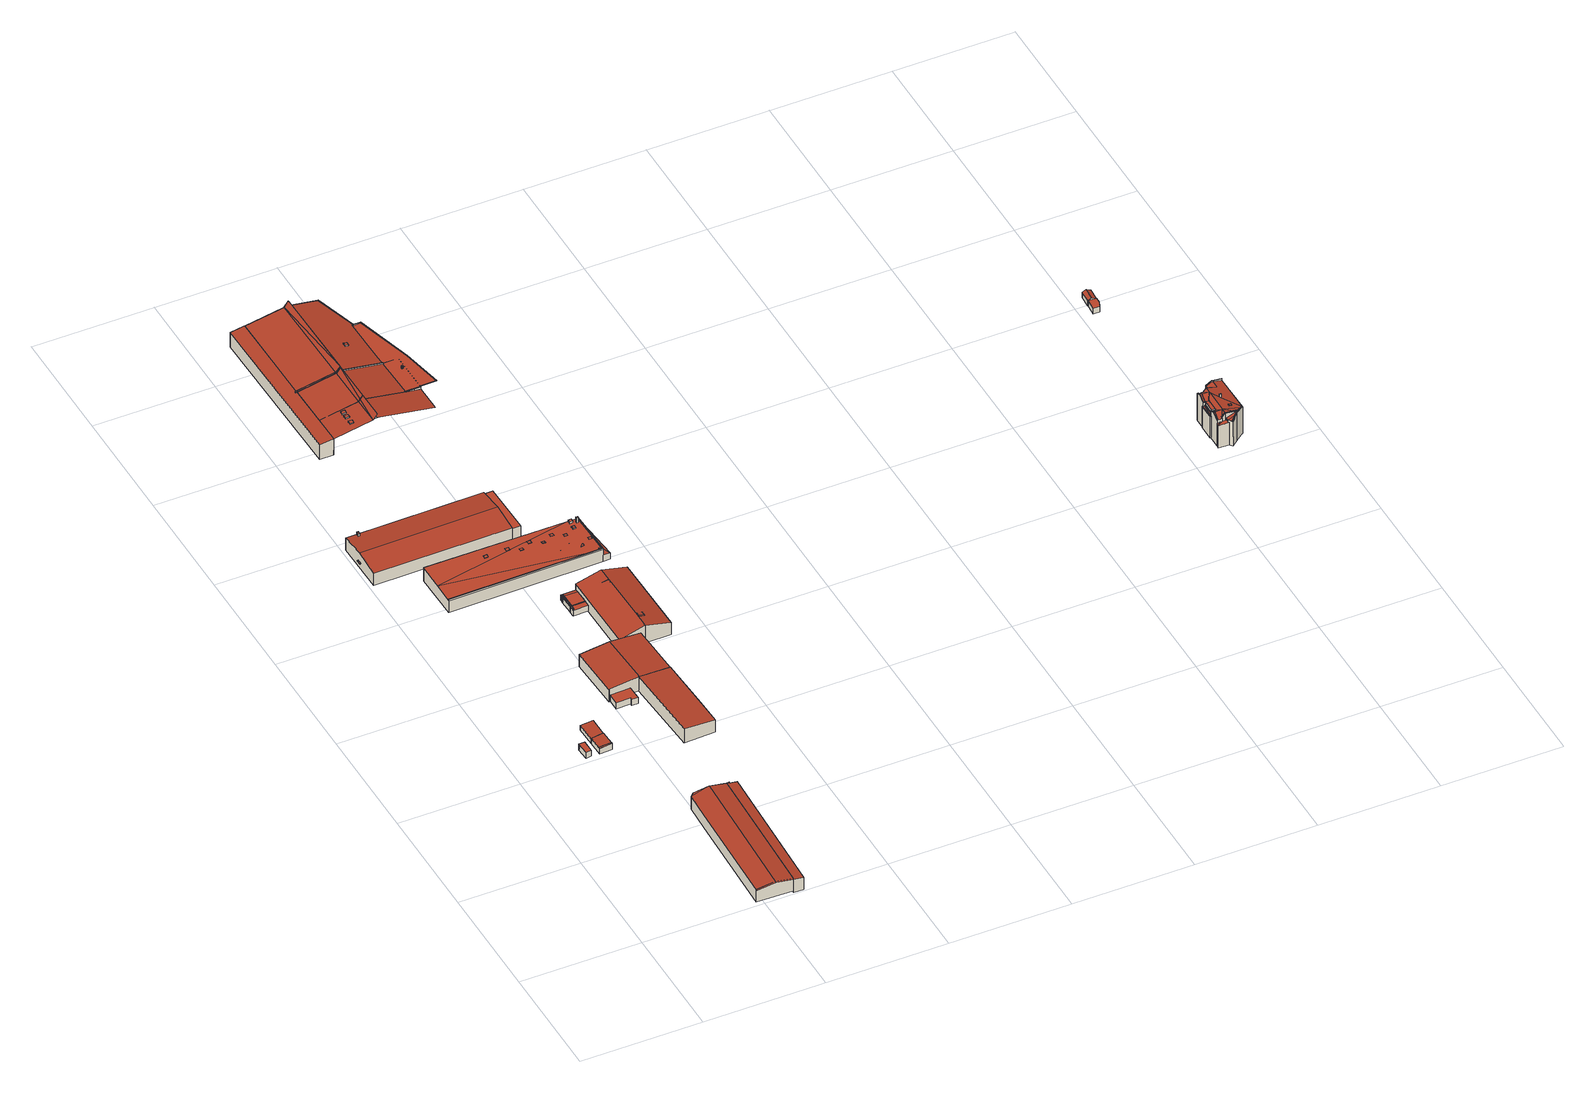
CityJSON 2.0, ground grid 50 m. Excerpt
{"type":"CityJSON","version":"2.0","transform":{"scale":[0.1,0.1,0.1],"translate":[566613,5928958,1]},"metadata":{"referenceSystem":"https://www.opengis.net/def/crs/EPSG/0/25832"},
"CityObjects":{
"building1":{"type":"Building","attributes":{"Grundfläche 2D":"11.944185","Grundhöhe NN":"2.384"},"geometry":[{"type":"Solid","lod":"3","boundaries":[[[[0,1,2,3]],[[4,5,3,2]],[[5,6,0,3]],[[6,7,1,0]],[[7,4,2,1]],[[7,6,5,4]]]],"semantics":{"surfaces":[{"type":"RoofSurface"},{"type":"WallSurface"},{"type":"GroundSurface"}],"values":[[0,1,1,1,1,2]]}}]},
"building2":{"type":"Building","attributes":{"Grundfläche 2D":"869.113918","Grundhöhe NN":"2.078"},"geometry":[{"type":"Solid","lod":"3","boundaries":[[[[8,9,10,11,12,13,14]],[[15,12,11,10,16,17,18]],[[19,20,15]],[[20,12,15]],[[21,13,12]],[[22,8,14,13,23,24]],[[17,11,8,22,25]],[[26,27,20,19,15,18,17,25,28]],[[13,21,29,23]],[[21,12,20,27,29]],[[23,29,27,26,28,25,22,24]],[[11,10,9,8]],[[10,11,17,16]]]],"semantics":{"surfaces":[{"type":"RoofSurface"},{"type":"WallSurface"},{"type":"GroundSurface"}],"values":[[0,0,0,0,0,1,1,1,1,1,2,0,0]]}}]},
"building3":{"type":"Building","attributes":{"Grundfläche 2D":"79.151217","Grundhöhe NN":"2.521"},"children":["building3-1"],"geometry":[{"type":"Solid","lod":"3","boundaries":[[[[30,31,32,33,34,35,36,37]],[[38,39,40,41]],[[35,42,43,37,36]],[[37,43,44,40,30]],[[31,30,40,39,45]],[[33,32,31,45,46]],[[33,46,42,35,34]],[[41,40,44,47]],[[38,41,47,48]],[[39,38,48,45]],[[43,42,46,45,48,47,44]]]],"semantics":{"surfaces":[{"type":"RoofSurface"},{"type":"WallSurface"},{"type":"GroundSurface"}],"values":[[0,0,1,1,1,1,1,1,1,1,2]]}}]},
"building3-1":{"type":"BuildingInstallation","parents":["building3"],"geometry":[{"type":"MultiSurface","lod":"3","boundaries":[[[49,50,34,36,51]],[[49,51,37,32]],[[50,49,32,33]],[[50,33,34]],[[36,37,51]]],"semantics":{"surfaces":[{"type":"RoofSurface"},{"type":"WallSurface"}],"values":[0,1,1,1,1]}}]},
"building4":{"type":"Building","attributes":{"Grundfläche 2D":"241.678877","Grundhöhe NN":"2.016"},"geometry":[{"type":"Solid","lod":"3","boundaries":[[[[15,52,53,20,19]],[[54,55,52,15,18,16]],[[53,52,56,57]],[[20,53,57,58]],[[59,60,16,18,15,19,20,58,61]],[[54,16,60,62]],[[55,54,62,63]],[[52,55,63,56]],[[63,62,60,59,61,58,57,56]]]],"semantics":{"surfaces":[{"type":"RoofSurface"},{"type":"WallSurface"},{"type":"GroundSurface"}],"values":[[0,0,1,1,1,1,1,1,2]]}}]},
"building5":{"type":"Building","attributes":{"Grundfläche 2D":"1062.043312","Grundhöhe NN":"2.241"},"children":["building5-1"],"geometry":[{"type":"Solid","lod":"3","boundaries":[[[[64,65,66,67]],[[68,66,65,69,70,71,72,73]],[[74,75,76,66,77,78]],[[79,80,81,82,83,84]],[[77,68,85,86,78]],[[74,78,86,87]],[[88,67,76,75,74,87,89,90]],[[68,77,66,76,67,66]],[[91,69,65,64,92,93]],[[70,69,91,94]],[[71,70,94,95]],[[84,96,85,68,73,72,71,95,97,79]],[[67,88,90,89,92,64]],[[80,79,97,98]],[[81,80,98,99]],[[82,81,99,100]],[[83,82,100,101]],[[84,83,101,96]],[[89,87,86,85,96,101,100,99,98,97,95,94,91,93,92]]]],"semantics":{"surfaces":[{"type":"RoofSurface"},{"type":"WallSurface"},{"type":"GroundSurface"}],"values":[[0,0,0,0,1,1,1,1,1,1,1,1,1,1,1,1,1,1,2]]}}]},
"building5-1":{"type":"BuildingInstallation","parents":["building5"],"geometry":[{"type":"MultiSurface","lod":"3","boundaries":[[[102,88,103,104]],[[105,106,104,103]],[[106,107,102,104]],[[107,90,88,102]],[[90,105,103,88]],[[90,107,106,105]]],"semantics":{"surfaces":[{"type":"RoofSurface"},{"type":"WallSurface"},{"type":"OuterCeilingSurface"}],"values":[0,1,1,1,1,2]}}]},
"building6":{"type":"Building","attributes":{"Grundfläche 2D":"1272.751859","Grundhöhe NN":"2.345"},"children":["building6-1","building6-2"],"geometry":[{"type":"Solid","lod":"3","boundaries":[[[[108,109,110,111,112]],[[113,114,108,112]],[[110,109,115,116]],[[117,113,112,111,110,116,118]],[[114,113,117,119]],[[109,108,114,119,115]],[[115,119,117,118,116]]]],"semantics":{"surfaces":[{"type":"RoofSurface"},{"type":"WallSurface"},{"type":"GroundSurface"}],"values":[[0,0,1,1,1,1,2]]}}]},
"building6-1":{"type":"BuildingInstallation","parents":["building6"],"geometry":[{"type":"MultiSurface","lod":"3","boundaries":[[[120,121,122,123]],[[123,122,124,125]],[[120,123,125,126]],[[121,120,126,127]],[[122,121,127,124]]],"semantics":{"surfaces":[{"type":"RoofSurface"},{"type":"WallSurface"}],"values":[0,1,1,1,1]}}]},
"building6-2":{"type":"BuildingInstallation","parents":["building6"],"geometry":[{"type":"MultiSurface","lod":"3","boundaries":[[[128,129,130,131]],[[128,132,133,129]],[[130,129,133,134]],[[131,130,134,135]],[[128,131,135,132]],[[133,132,135,134]]],"semantics":{"surfaces":[{"type":"RoofSurface"},{"type":"WallSurface"},{"type":"OuterCeilingSurface"}],"values":[0,1,1,1,1,2]}}]},
"building7":{"type":"Building","attributes":{"Grundfläche 2D":"1314.464091","Grundhöhe NN":"2.288"},"children":["building7-1","building7-2","building7-3","building7-4","building7-5","building7-6","building7-7","building7-8","building7-9","building7-10","building7-11","building7-12","building7-13","building7-14","building7-15","building7-16","building7-17","building7-18"],"geometry":[{"type":"MultiSurface","lod":"3","boundaries":[[[136,137,138]],[[137,139,140,138]],[[141,137,136,142,143,144,145,146,147,148]],[[149,150,151]],[[152,153,154]],[[155,153,152,149,151,150,156,157,158,159,160,161,162,163,164]],[[165,153,155,164,163,166,167]],[[166,168,167]],[[169,170,171]],[[170,172,171]],[[173,170,169]],[[174,175,142,136,138]],[[175,176,143,142]],[[144,143,176,162]],[[162,161,160,159,158,157,177,178,147,146,145,144]],[[148,147,178,179,150,149,152,154,139,137,141]],[[174,138,140,139,154,180]],[[171,172,181,182]],[[169,171,182,183]],[[173,169,183,184]],[[174,185,181,172,175]],[[176,175,172,170,173]],[[166,163,162,176,173,184,186,187]],[[188,185,174,180,154,153,165,167,168,166,187,189]],[[188,189,187,186,184,183,182,181,185]]],"semantics":{"surfaces":[{"type":"RoofSurface"},{"type":"WallSurface"},{"type":"GroundSurface"}],"values":[0,0,0,0,0,0,0,0,0,0,0,1,1,1,1,1,1,1,1,1,1,1,1,1,2]}}]},
"building7-1":{"type":"BuildingInstallation","parents":["building7"],"geometry":[{"type":"MultiSurface","lod":"3","boundaries":[[[190,191,192,193]],[[193,192,194,195]],[[190,193,195,196]],[[191,190,196,197]],[[192,191,197,194]]],"semantics":{"surfaces":[{"type":"RoofSurface"},{"type":"WallSurface"}],"values":[0,1,1,1,1]}}]},
"building7-2":{"type":"BuildingInstallation","parents":["building7"],"geometry":[{"type":"MultiSurface","lod":"3","boundaries":[[[198,199,200,201]],[[200,199,202]],[[200,202,201]]],"semantics":{"surfaces":[{"type":"RoofSurface"},{"type":"WallSurface"}],"values":[0,1,1]}}]},
"building7-3":{"type":"BuildingInstallation","parents":["building7"],"geometry":[{"type":"MultiSurface","lod":"3","boundaries":[[[203,204,205,206]]],"semantics":{"surfaces":[{"type":"RoofSurface"}],"values":[0]}}]},
"building7-4":{"type":"BuildingInstallation","parents":["building7"],"geometry":[{"type":"MultiSurface","lod":"3","boundaries":[[[207,208,209,210]],[[211,212,207,210]],[[208,207,212,213]],[[213,214,209,208]],[[210,209,214,211]]],"semantics":{"surfaces":[{"type":"RoofSurface"},{"type":"WallSurface"}],"values":[0,1,1,1,1]}}]},
"building7-5":{"type":"BuildingInstallation","parents":["building7"],"geometry":[{"type":"MultiSurface","lod":"3","boundaries":[[[215,179,178,177,216]],[[157,151,217,215,216,177]],[[217,150,179,215]]],"semantics":{"surfaces":[{"type":"RoofSurface"},{"type":"WallSurface"}],"values":[0,1,1]}}]},
"building7-6":{"type":"BuildingInstallation","parents":["building7"],"geometry":[{"type":"MultiSurface","lod":"3","boundaries":[[[218,219,220,221]],[[221,220,222,223]],[[223,224,218,221]],[[219,218,224,225]],[[225,222,220,219]]],"semantics":{"surfaces":[{"type":"RoofSurface"},{"type":"WallSurface"}],"values":[0,1,1,1,1]}}]},
"building7-7":{"type":"BuildingInstallation","parents":["building7"],"geometry":[{"type":"MultiSurface","lod":"3","boundaries":[[[226,227,228,229,230,231]],[[232,164,233,229,228,227]],[[233,234,230,229]],[[235,231,230,234]],[[231,235,155,226]],[[155,232,227,226]]],"semantics":{"surfaces":[{"type":"RoofSurface"},{"type":"WallSurface"}],"values":[0,1,1,1,1,1]}}]},
"building7-8":{"type":"BuildingInstallation","parents":["building7"]},
"building7-9":{"type":"BuildingInstallation","parents":["building7"],"geometry":[{"type":"MultiSurface","lod":"3","boundaries":[[[236,237,238,239]]],"semantics":{"surfaces":[{"type":"RoofSurface"}],"values":[0]}}]},
"building7-10":{"type":"BuildingInstallation","parents":["building7"],"geometry":[{"type":"MultiSurface","lod":"3","boundaries":[[[240,241,242,243]],[[244,245,240,243]],[[241,240,245,246]],[[246,247,242,241]],[[247,244,243,242]]],"semantics":{"surfaces":[{"type":"RoofSurface"},{"type":"WallSurface"}],"values":[0,1,1,1,1]}}]},
"building7-11":{"type":"BuildingInstallation","parents":["building7"],"geometry":[{"type":"MultiSurface","lod":"3","boundaries":[[[248,249,250,251]]],"semantics":{"surfaces":[{"type":"RoofSurface"}],"values":[0]}}]},
"building7-12":{"type":"BuildingInstallation","parents":["building7"],"geometry":[{"type":"MultiSurface","lod":"3","boundaries":[[[252,253,254,255]],[[255,254,256,257]],[[252,255,257,258]],[[253,252,258,259]],[[254,253,259,256]]],"semantics":{"surfaces":[{"type":"RoofSurface"},{"type":"WallSurface"}],"values":[0,1,1,1,1]}}]},
"building7-13":{"type":"BuildingInstallation","parents":["building7"],"geometry":[{"type":"MultiSurface","lod":"3","boundaries":[[[260,261,262,263]],[[263,262,264,265]],[[265,266,260,263]],[[261,260,266,267]],[[267,264,262,261]]],"semantics":{"surfaces":[{"type":"RoofSurface"},{"type":"WallSurface"}],"values":[0,1,1,1,1]}}]},
"building7-14":{"type":"BuildingInstallation","parents":["building7"],"geometry":[{"type":"MultiSurface","lod":"3","boundaries":[[[268,269,270,271]]],"semantics":{"surfaces":[{"type":"RoofSurface"}],"values":[0]}}]},
"building7-15":{"type":"BuildingInstallation","parents":["building7"],"geometry":[{"type":"MultiSurface","lod":"3","boundaries":[[[272,273,274,275]],[[275,274,276,277]],[[272,275,277,278]],[[273,272,278,279]],[[274,273,279,276]]],"semantics":{"surfaces":[{"type":"RoofSurface"},{"type":"WallSurface"}],"values":[0,1,1,1,1]}}]},
"building7-16":{"type":"BuildingInstallation","parents":["building7"],"geometry":[{"type":"MultiSurface","lod":"3","boundaries":[[[280,281,282,283]],[[283,282,284,285]],[[280,283,285,286]],[[281,280,286,287]],[[282,281,287,284]]],"semantics":{"surfaces":[{"type":"RoofSurface"},{"type":"WallSurface"}],"values":[0,1,1,1,1]}}]},
"building7-17":{"type":"BuildingInstallation","parents":["building7"],"geometry":[{"type":"MultiSurface","lod":"3","boundaries":[[[288,289,290,291]],[[289,288,292,293]],[[291,290,294,295]],[[288,291,295,292]],[[290,289,293,294]]],"semantics":{"surfaces":[{"type":"RoofSurface"},{"type":"WallSurface"}],"values":[0,1,1,1,1]}}]},
"building7-18":{"type":"BuildingInstallation","parents":["building7"],"geometry":[{"type":"MultiSurface","lod":"3","boundaries":[[[296,297,298,299]],[[299,298,300,301]],[[296,299,301,302]],[[297,296,302,303]],[[298,297,303,300]]],"semantics":{"surfaces":[{"type":"RoofSurface"},{"type":"WallSurface"}],"values":[0,1,1,1,1]}}]},
"building8":{"type":"Building","attributes":{"Grundfläche 2D":"61.516519","Grundhöhe NN":"2.556"},"children":["building8-1","building8-2"],"geometry":[{"type":"Solid","lod":"3","boundaries":[[[[304,305,306,307,308,309,310]],[[311,312,313,314,315,316]],[[317,304,310,309,318]],[[309,308,319,320]],[[305,304,321,322]],[[306,305,322,323]],[[308,307,306,323,324,319]],[[318,309,320,325]],[[317,318,325,326]],[[304,317,326,321]],[[312,311,327,328]],[[314,313,312,328,329]],[[315,314,329,330]],[[311,316,315,330,331,327]],[[323,322,321,326,325,320,319,324]],[[330,329,328,327,331]]]],"semantics":{"surfaces":[{"type":"RoofSurface"},{"type":"WallSurface"},{"type":"GroundSurface"}],"values":[[0,0,0,1,1,1,1,1,1,1,1,1,1,1,2,2]]}}]},
"building8-1":{"type":"BuildingInstallation","parents":["building8"],"geometry":[{"type":"MultiSurface","lod":"3","boundaries":[[[332,333,334,335,336]],[[334,333,307,310]],[[305,336,335,334,310,304]],[[332,336,305,306]],[[333,332,306,307]]],"semantics":{"surfaces":[{"type":"RoofSurface"},{"type":"WallSurface"}],"values":[0,1,1,1,1]}}]},
"building8-2":{"type":"BuildingInstallation","parents":["building8"],"geometry":[{"type":"MultiSurface","lod":"3","boundaries":[[[337,338,339,340]],[[340,339,313,314]],[[337,340,314,315]],[[338,337,315,316]],[[339,338,316,313]]],"semantics":{"surfaces":[{"type":"RoofSurface"},{"type":"WallSurface"}],"values":[0,1,1,1,1]}}]},
"building9":{"type":"Building","attributes":{"Grundfläche 2D":"407.390338","Grundhöhe NN":"2.018"},"children":["building9-1"],"geometry":[{"type":"Solid","lod":"3","boundaries":[[[[341,342,343,344,345,346,347,348]],[[349,350,351,342,341,348]],[[349,348,347,346]],[[352,344,343,342,351,353]],[[345,344,352,354]],[[346,345,354,349]],[[353,351,350,349,354,352]]]],"semantics":{"surfaces":[{"type":"RoofSurface"},{"type":"WallSurface"},{"type":"GroundSurface"}],"values":[[0,1,1,1,1,1,2]]}}]},
"building9-1":{"type":"BuildingInstallation","parents":["building9"],"geometry":[{"type":"MultiSurface","lod":"3","boundaries":[[[355,356,357,358]],[[347,348,358,357]],[[355,358,348,359]],[[359,360,356,355]],[[360,347,357,356]]],"semantics":{"surfaces":[{"type":"RoofSurface"},{"type":"WallSurface"}],"values":[0,1,1,1,1]}}]},
"building10":{"type":"Building","attributes":{"Grundfläche 2D":"742.737264","Grundhöhe NN":"2.432"},"children":["building10-1","building10-2","building10-3"],"geometry":[{"type":"Solid","lod":"3","boundaries":[[[[361,362,363,364,365,366,367,368,369,370,371]],[[370,369,368,367,366,372,373]],[[365,364,363,362,361,371,374,375]],[[366,365,375,376]],[[372,366,376,377]],[[373,372,377,378]],[[371,370,373,378,374]],[[374,378,377,376,375]]]],"semantics":{"surfaces":[{"type":"RoofSurface"},{"type":"WallSurface"},{"type":"GroundSurface"}],"values":[[0,0,1,1,1,1,1,2]]}}]},
"building10-1":{"type":"BuildingInstallation","parents":["building10"],"geometry":[{"type":"MultiSurface","lod":"3","boundaries":[[[379,380,381,382]],[[382,381,383]],[[383,379,382]]],"semantics":{"surfaces":[{"type":"RoofSurface"},{"type":"WallSurface"}],"values":[0,1,1]}}]},
"building10-2":{"type":"BuildingInstallation","parents":["building10"],"geometry":[{"type":"MultiSurface","lod":"3","boundaries":[[[384,385,386,387,388,389]],[[389,388,390,391]],[[389,391,384]],[[388,387,390]]],"semantics":{"surfaces":[{"type":"RoofSurface"},{"type":"WallSurface"}],"values":[0,1,1,1]}}]},
"building10-3":{"type":"BuildingInstallation","parents":["building10"],"geometry":[{"type":"MultiSurface","lod":"3","boundaries":[[[392,393,394,395]],[[396,397,395,394]],[[397,398,392,395]],[[398,399,393,392]],[[399,396,394,393]],[[399,398,397,396]]],"semantics":{"surfaces":[{"type":"RoofSurface"},{"type":"WallSurface"},{"type":"OuterCeilingSurface"}],"values":[0,1,1,1,1,2]}}]},
"building11":{"type":"Building","attributes":{"Grundfläche 2D":"84.274520","Grundhöhe NN":"2.224"},"geometry":[{"type":"Solid","lod":"3","boundaries":[[[[400,401,402,403]],[[401,400,404,405]],[[402,401,405,406]],[[403,402,406,407]],[[400,403,407,404]],[[405,404,407,406]]]],"semantics":{"surfaces":[{"type":"RoofSurface"},{"type":"WallSurface"},{"type":"GroundSurface"}],"values":[[0,1,1,1,1,2]]}}]},
"building12":{"type":"Building","attributes":{"Grundfläche 2D":"2181.561608","Grundhöhe NN":"1.817"},"children":["building12-1","building12-2","building12-3","building12-4","building12-5","building12-6","building12-7"],"geometry":[{"type":"Solid","lod":"3","boundaries":[[[[408,409,410,411,412,413,414,415,416,417,418,419,420,421,422,423,424,425,426]],[[427,428,429,430,431]],[[432,433,432,428,429,428,427]],[[427,433,432]],[[428,429,428,432]],[[433,434,435,436,435,437,438,439,429,428,432]],[[436,435,434,440,441]],[[438,437,435,436,342,442,443,444,348,445,347,346,429,439]],[[446,447,448,449,450,451,452,453]],[[454,455,456,457,458,446,459,460,461,462,463,464,465,466]],[[457,456,467,468,469,470,471,472,473,474,447,475,458]],[[457,456,457,458]],[[476,477,453,417,416,415]],[[453,452,418,417]],[[419,418,452,451]],[[420,419,451,450]],[[421,420,450,449]],[[449,448,422,421]],[[447,474,424,423,422,448]],[[474,473,478,479,472,426,425,424]],[[479,480,481,408,426,472]],[[481,482,409,408]],[[482,483,410,409]],[[483,484,411,410]],[[484,485,412,411]],[[485,486,487,476,415,414,413,412]],[[488,489,444,443,442,490,491]],[[492,467,431,428,439,489,488,493]],[[431,467,456,427]],[[494,427,456]],[[427,494,456,455,454,466,440,434,433]],[[442,435,440,466,495,496,490]],[[480,471,470,481]],[[478,497,498,471,480]],[[481,470,499,500,501]],[[502,501,500,503]],[[502,503,504,462,487]],[[487,462,461,476]],[[453,477,476,461,460,459]],[[459,446,453]],[[505,467,492,497,478,473]],[[447,446,458]],[[447,458,475]],[[506,462,504,507]],[[495,466,508,506,507,509]],[[471,498,499,470]],[[495,509,507,504,503,500,499,498,497,492,493,488,491,490,496]],[[444,489,348]],[[346,347,489,439,429]],[[489,347,348]],[[347,445,348]],[[429,428,431,430]],[[429,439,428]],[[435,436,441,440]],[[436,435,442,342]],[[480,479,478]],[[502,487,486,485,484,483,482,481,501]],[[508,466,465]],[[464,463,462,506,508,465]],[[469,468,467,505,473,472,471,470]]]],"semantics":{"surfaces":[{"type":"RoofSurface"},{"type":"WallSurface"},{"type":"GroundSurface"}],"values":[[0,0,0,0,0,0,0,0,0,0,0,0,1,1,1,1,1,1,1,1,1,1,1,1,1,1,1,1,1,1,1,1,1,1,1,1,1,1,1,1,1,1,1,1,1,1,2,0,0,0,0,0,0,0,0,0,0,0,0,0]]}}]},
"building12-1":{"type":"BuildingInstallation","parents":["building12"],"geometry":[{"type":"MultiSurface","lod":"3","boundaries":[[[510,511,512,513,514,515,516,517,518,519,520,521,522,523,524,525,526,527,528,529,530,531,532,533]],[[510,533,534,535]],[[511,510,535,536]],[[512,511,536,537]],[[513,512,537,538]],[[514,513,538,539]],[[515,514,539,540]],[[516,515,540,541]],[[517,516,541,542]],[[518,517,542,543]],[[519,518,543,544]],[[520,519,544,545]],[[521,520,545,546]],[[522,521,546,547]],[[523,522,547,548]],[[524,523,548,549]],[[525,524,549,550]],[[526,525,550,551]],[[527,526,551,552]],[[528,527,552,553]],[[529,528,553,554]],[[530,529,554,555]],[[531,530,555,556]],[[532,531,556,557]],[[533,532,557,534]]],"semantics":{"surfaces":[{"type":"RoofSurface"},{"type":"WallSurface"}],"values":[0,1,1,1,1,1,1,1,1,1,1,1,1,1,1,1,1,1,1,1,1,1,1,1,1]}}]},
"building12-2":{"type":"BuildingInstallation","parents":["building12"],"geometry":[{"type":"MultiSurface","lod":"3","boundaries":[[[558,559,560,561]],[[559,558,562,563]],[[560,559,563,564]],[[564,565,561,560]],[[565,562,558,561]]],"semantics":{"surfaces":[{"type":"RoofSurface"},{"type":"WallSurface"}],"values":[0,1,1,1,1]}}]},
"building12-3":{"type":"BuildingInstallation","parents":["building12"],"geometry":[{"type":"MultiSurface","lod":"3","boundaries":[[[566,567,494]],[[566,568,569,567]],[[457,475,568,566,494,456]],[[569,568,475,458]],[[458,455,567,569]],[[456,494,567,455]]],"semantics":{"surfaces":[{"type":"RoofSurface"},{"type":"WallSurface"}],"values":[0,0,1,1,1,1]}}]},
"building12-4":{"type":"BuildingInstallation","parents":["building12"],"geometry":[{"type":"MultiSurface","lod":"3","boundaries":[[[570,571,358,572,357]],[[573,432,427,433,434,574,571,570]],[[438,432,573,570,357,347,575]],[[437,576,348,358,571,574,434]],[[348,445,347,357,572,358]]],"semantics":{"surfaces":[{"type":"RoofSurface"},{"type":"WallSurface"}],"values":[0,0,1,1,1]}}]},
"building12-5":{"type":"BuildingInstallation","parents":["building12"],"geometry":[{"type":"MultiSurface","lod":"3","boundaries":[[[577,578,579,580]],[[580,579,581,582]],[[577,580,582,583]],[[578,577,583,584]],[[579,578,584,581]]],"semantics":{"surfaces":[{"type":"RoofSurface"},{"type":"WallSurface"}],"values":[0,1,1,1,1]}}]},
"building12-6":{"type":"BuildingInstallation","parents":["building12"],"geometry":[{"type":"MultiSurface","lod":"3","boundaries":[[[585,586,587,588]],[[589,588,587,590]],[[591,585,588,589]],[[586,585,591,592]],[[590,587,586,592]]],"semantics":{"surfaces":[{"type":"RoofSurface"},{"type":"WallSurface"}],"values":[0,1,1,1,1]}}]},
"building12-7":{"type":"BuildingInstallation","parents":["building12"],"geometry":[{"type":"MultiSurface","lod":"3","boundaries":[[[593,594,595,596]],[[596,595,597,598]],[[593,596,598,599]],[[594,593,599,600]],[[595,594,600,597]]],"semantics":{"surfaces":[{"type":"RoofSurface"},{"type":"WallSurface"}],"values":[0,1,1,1,1]}}]},
"building13":{"type":"Building","attributes":{"Grundfläche 2D":"226.283303","Grundhöhe NN":"1.689"},"children":["building13-1","building13-2","building13-3","building13-4","building13-5","building13-6","building13-7","building13-8","building13-9","building13-10"],"geometry":[{"type":"Solid","lod":"3","boundaries":[[[[601,602,603,604,605,606,607]],[[608,609,607,606,605]],[[606,605,606,607]],[[608,610,611,612]],[[607,609,608,612,613]],[[614,608,605]],[[615,616,617,618,619,620]],[[621,622,623,624,625,626,618,617,616]],[[627,628,629]],[[630,631,628,627,632]],[[631,630,633,628]],[[633,634,628]],[[622,633,630]],[[634,633,622]],[[635,636,637,638,639,640]],[[636,641,642,638,637]],[[643,644,605,645,646,647,648,649,634]],[[604,650,651,652,629,648,647,653]],[[654,652,655]],[[647,646,645,604,653]],[[647,653,647,648]],[[650,604,655,652,651]],[[656,654,655]],[[657,658,654,656,659,660,661]],[[662,663,664,665,666,667,668]],[[669,644,643,670,671,672,673]],[[614,605,644,669,673,674,675,664,663,662,676]],[[677,678,671,670,643]],[[678,677,679,680]],[[671,673,672]],[[643,634,615,620,619,679,677]],[[680,679,681,682,671,678]],[[683,684,685,686,687,688,689,690]],[[691,689,688]],[[692,689,691]],[[693,694,695,696,697,698,699]],[[622,621,634]],[[621,616,634]],[[668,676,662]],[[689,692,700,701]],[[690,689,701,702]],[[694,693,703,704]],[[695,694,704,705]],[[614,698,697,608]],[[608,697,696,610]],[[706,613,612,611,610,696,695,705]],[[656,602,601,607,613,706,707,659]],[[604,603,602,656,655]],[[629,652,654,632,627]],[[708,700,692,623,622,630,632,654,658,709]],[[687,626,625,624,623,692,691,688]],[[626,687,686,618]],[[618,686,685,619]],[[636,635,684,683]],[[710,642,641,636,683,690,702]],[[638,642,710,711]],[[604,645,605]],[[660,659,707,712]],[[713,657,661,660,712,714]],[[658,657,713,709]],[[628,634,649]],[[648,629,628,649]],[[699,668,667,666,715,703,693]],[[676,668,699,698,614]],[[634,616,615]],[[635,640,679,619,685,684]],[[679,640,639,638,682,681]],[[673,671,682,638,711,716,717]],[[675,674,673,717,718]],[[666,665,664,675,718,719,720,715]],[[707,706,705,704,703,715,720,719,718,717,716,711,710,702,701,700,708,709,713,714,712]]]],"semantics":{"surfaces":[{"type":"RoofSurface"},{"type":"WallSurface"},{"type":"GroundSurface"}],"values":[[0,0,0,0,0,0,0,0,0,0,0,0,0,0,0,0,0,0,0,0,0,0,0,0,0,0,0,0,0,0,0,0,0,0,0,0,1,1,1,1,1,1,1,1,1,1,1,1,1,1,1,1,1,1,1,1,1,1,1,1,1,1,1,1,1,1,1,1,1,1,2]]}}]},
"building13-1":{"type":"BuildingInstallation","parents":["building13"],"geometry":[{"type":"MultiSurface","lod":"3","boundaries":[[[721,722,723,724,725]],[[726,727,724,723]],[[728,727,726]],[[722,721,603,606,609,612,728,726,723]],[[612,613,727,728]],[[725,724,727,613,607,601,602]],[[602,603,721,725]]],"semantics":{"surfaces":[{"type":"RoofSurface"},{"type":"WallSurface"}],"values":[0,0,0,1,1,1,1]}}]},
"building13-2":{"type":"BuildingInstallation","parents":["building13"],"geometry":[{"type":"MultiSurface","lod":"3","boundaries":[[[729,730,731,732,620,615,733,734]],[[617,735,734,733,615]],[[735,736,737,730,729,734]],[[737,618,619,732,731,730]]],"semantics":{"surfaces":[{"type":"RoofSurface"},{"type":"WallSurface"}],"values":[0,1,1,1]}}]},
"building13-3":{"type":"BuildingInstallation","parents":["building13"],"geometry":[{"type":"MultiSurface","lod":"3","boundaries":[[[738,633,739,740,741]],[[633,742,743,744,745,746,747,739]],[[623,624,741,740]],[[621,633,738,741,624,748]],[[749,750,631,627,745,744,743,742,633]],[[627,632,746,745]],[[632,630,622,623,740,739,747,746]]],"semantics":{"surfaces":[{"type":"RoofSurface"},{"type":"WallSurface"}],"values":[0,0,1,1,1,1,1]}}]},
"building13-4":{"type":"BuildingInstallation","parents":["building13"],"geometry":[{"type":"MultiSurface","lod":"3","boundaries":[[[751,752,753,754,755,756]],[[637,641,751,756,755,754,681,639]],[[641,642,752,751]],[[638,682,753,752,642]]],"semantics":{"surfaces":[{"type":"RoofSurface"},{"type":"WallSurface"}],"values":[0,1,1,1]}}]},
"building13-5":{"type":"BuildingInstallation","parents":["building13"],"geometry":[{"type":"MultiSurface","lod":"3","boundaries":[[[757,758,759,760,761,762,763,764]],[[765,647,766,758,757,764,763]],[[646,767,653,650,768,769,762,761,760,759]],[[769,651,765,763,762]]],"semantics":{"surfaces":[{"type":"RoofSurface"},{"type":"WallSurface"}],"values":[0,1,1,1]}}]},
"building13-6":{"type":"BuildingInstallation","parents":["building13"],"geometry":[{"type":"MultiSurface","lod":"3","boundaries":[[[770,771,772,773]],[[774,771,770,775,669]],[[774,776,772,771]],[[776,777,773,772]],[[770,773,777,775]]],"semantics":{"surfaces":[{"type":"RoofSurface"},{"type":"WallSurface"}],"values":[0,1,1,1,1]}}]},
"building13-7":{"type":"BuildingInstallation","parents":["building13"],"geometry":[{"type":"MultiSurface","lod":"3","boundaries":[[[778,779,780,781]],[[782,783,779]],[[779,783,784,780]],[[782,666,785,786,787]],[[787,783,782]],[[778,781,674,675]],[[675,664,665,666,782,779,778]],[[786,785,788,789,663,674,781,780,784,783,787]]],"semantics":{"surfaces":[{"type":"RoofSurface"},{"type":"WallSurface"}],"values":[0,0,0,0,0,1,1,1]}}]},
"building13-8":{"type":"BuildingInstallation","parents":["building13"],"geometry":[{"type":"MultiSurface","lod":"3","boundaries":[[[620,732,790,791,792,793,615]],[[794,795,791,790]],[[794,796,797,795]],[[619,679,794,790,732]],[[679,798,796,794]],[[798,680,799,795,797,796]],[[791,795,799,677,793,615,793,792]]],"semantics":{"surfaces":[{"type":"RoofSurface"},{"type":"WallSurface"}],"values":[0,0,0,1,1,1,1]}}]},
"building13-9":{"type":"BuildingInstallation","parents":["building13"],"geometry":[{"type":"MultiSurface","lod":"3","boundaries":[[[800,801,802,803,804]],[[805,806,800,804]],[[806,807,801,800]],[[807,808,802,801]],[[808,809,805,804,803,802]]],"semantics":{"surfaces":[{"type":"RoofSurface"},{"type":"WallSurface"}],"values":[0,1,1,1,1]}}]},
"building13-10":{"type":"BuildingInstallation","parents":["building13"],"geometry":[{"type":"MultiSurface","lod":"3","boundaries":[[[754,753,810,811]],[[811,810,812,813,814,815]],[[810,753,682,671]],[[813,812,810,671,816]],[[816,672,670,678,811,815,814,813]],[[678,681,754,811]]],"semantics":{"surfaces":[{"type":"RoofSurface"},{"type":"WallSurface"}],"values":[0,0,1,1,1,1]}}]},
"building14":{"type":"Building","attributes":{"Grundfläche 2D":"32.604877","Grundhöhe NN":"1.905"},"geometry":[{"type":"Solid","lod":"3","boundaries":[[[[817,818,819,820,821]],[[822,819,818,823]],[[824,825,826,827,828,829]],[[821,820,830,831]],[[828,823,818,817,821,831,832,829]],[[823,828,833,834,822]],[[830,820,819,822,834]],[[824,829,832,835]],[[825,824,835,836]],[[826,825,836,837]],[[827,826,837,838]],[[828,827,838,833]],[[833,838,837,836,835,832,831,830,834]]]],"semantics":{"surfaces":[{"type":"RoofSurface"},{"type":"WallSurface"},{"type":"GroundSurface"}],"values":[[0,0,0,1,1,1,1,1,1,1,1,1,2]]}}]}
},
"vertices":[
[297,1070,42],[274,1069,42],[277,1015,42],[299,1017,42],[277,1015,14],[299,1017,14],[297,1070,14],[274,1069,14],
[474,16,71],[474,9,71],[549,7,83],[549,14,83],[573,603,83],[494,592,70],[490,475,70],[642,598,72],[621,5,72],[621,12,72],[642,586,72],[642,599,73],[642,600,74],[508,605,73],[474,16,11],[494,592,11],[490,475,11],[621,12,11],[642,599,11],[642,600,11],[642,598,11],[508,605,11],
[381,1084,43],[329,1081,39],[332,1018,39],[332,1014,39],[364,1016,41],[384,1017,43],[383,1019,43],[383,1021,43],[327,1167,37],[329,1081,37],[381,1084,41],[380,1167,41],[384,1017,15],[383,1021,15],[381,1084,15],[329,1081,15],[332,1014,15],[380,1167,15],[327,1167,15],
[332,1018,44],[332,1014,41],[383,1021,44],
[653,598,71],[653,600,73],[661,4,66],[684,597,66],[653,598,10],[653,600,10],[642,600,10],[642,598,10],[621,5,10],[642,599,10],[661,4,10],[684,597,10],
[740,1502,69],[611,1498,80],[622,1273,80],[750,1279,69],[619,1273,79],[485,1492,69],[494,1267,69],[494,1266,69],[499,1267,70],[583,1271,77],[765,941,70],[760,1052,70],[750,1279,71],[619,1273,80],[635,935,79],[499,1267,41],[500,1218,41],[559,1219,41],[559,1210,41],[584,1210,41],[583,1271,41],[619,1273,12],[635,935,12],[765,941,12],[750,1279,47],[750,1279,12],[750,1279,45],[485,1492,12],[740,1502,12],[611,1498,12],[494,1267,12],[494,1266,12],[583,1271,12],[499,1267,12],[500,1218,12],[559,1219,12],[559,1210,12],[584,1210,12],
[758,1279,47],[760,1052,47],[768,1053,47],[760,1052,45],[768,1053,45],[758,1279,45],
[14,2345,85],[16,2232,71],[582,2240,71],[582,2243,71],[580,2353,85],[579,2465,71],[13,2458,71],[16,2232,13],[582,2240,13],[579,2465,13],[582,2243,13],[13,2458,13],
[64,2443,84],[63,2455,84],[58,2455,84],[58,2443,84],[58,2455,71],[58,2443,73],[64,2443,73],[63,2455,71],
[14,2333,43],[14,2355,43],[9,2355,43],[10,2332,43],[14,2333,41],[14,2355,41],[9,2355,41],[10,2332,41],
[813,1983,76],[794,1986,76],[194,1974,77],[194,1977,76],[194,1975,77],[812,1986,76],[825,1983,76],[822,2183,76],[820,2183,76],[822,2047,76],[822,2046,76],[823,1986,76],[813,1986,76],[812,1986,70],[813,1986,70],[814,1995,70],[794,1986,70],[193,2065,73],[194,1977,70],[515,2129,72],[823,1986,70],[823,1995,70],[822,2046,70],[822,2047,70],[822,2062,70],[822,2074,70],[820,2183,70],[780,2182,71],[519,2130,72],[193,2075,73],[191,2176,76],[191,2171,76],[191,2174,76],[840,2183,41],[824,2069,44],[855,1984,42],[825,1983,44],[822,2183,44],[194,1974,70],[825,1983,70],[822,2183,70],[823,1995,73],[823,1986,73],[813,1986,73],[194,1975,70],[825,1983,13],[855,1984,13],[840,2183,13],[822,2183,13],[194,1974,13],[820,2183,13],[191,2176,13],[194,1975,13],[191,2174,13],
[641,2121,72],[642,2109,72],[654,2109,72],[654,2121,72],[654,2109,71],[654,2121,71],[641,2121,71],[642,2109,71],
[759,2046,71],[760,2032,71],[774,2033,71],[774,2047,71],[774,2033,70],
[580,2043,71],[581,2029,71],[593,2030,71],[593,2044,71],
[789,2146,75],[776,2146,75],[777,2132,75],[789,2133,75],[789,2133,71],[789,2146,71],[776,2146,71],[777,2132,71],
[813,1995,73],[814,1995,73],[813,1995,70],
[415,2141,74],[416,2127,74],[430,2128,74],[430,2142,74],[430,2128,72],[430,2142,73],[415,2141,73],[416,2127,73],
[515,2129,74],[519,2129,74],[519,2130,74],[519,2144,74],[505,2143,74],[505,2129,74],[519,2129,72],[519,2144,72],[505,2143,72],[505,2129,72],
[625,2066,71],[625,2054,71],[639,2054,71],[639,2066,71],
[793,2179,80],[780,2179,80],[780,2166,80],[793,2167,80],[793,2167,71],[793,2179,71],[780,2179,71],[780,2166,71],
[714,2068,71],[714,2055,71],[729,2055,71],[729,2068,71],
[686,2145,72],[686,2132,72],[700,2132,72],[699,2146,72],[700,2132,71],[699,2146,71],[686,2145,71],[686,2132,71],
[595,2144,73],[596,2131,73],[609,2131,73],[608,2144,73],[609,2131,71],[608,2144,71],[595,2144,71],[596,2131,71],
[670,2045,71],[670,2030,71],[684,2030,71],[684,2045,71],
[732,2122,72],[732,2110,72],[744,2110,72],[744,2122,72],[744,2110,71],[744,2122,71],[732,2122,71],[732,2110,71],
[805,2069,71],[805,2057,71],[818,2057,71],[818,2069,71],[818,2057,70],[818,2069,70],[805,2069,70],[805,2057,70],
[551,2120,73],[552,2108,73],[564,2108,73],[564,2120,73],[551,2120,72],[552,2108,72],[564,2108,71],[564,2120,71],
[806,2160,93],[813,2161,93],[813,2167,93],[805,2167,93],[813,2167,70],[805,2167,70],[806,2160,70],[813,2161,70],
[589,1838,44],[588,1838,44],[589,1778,44],[591,1778,44],[651,1779,44],[650,1839,44],[591,1838,44],[651,1753,43],[651,1777,43],[591,1777,43],[589,1777,43],[589,1753,43],[591,1753,43],[589,1854,41],[650,1855,41],[651,1779,16],[650,1839,16],[589,1838,16],[588,1838,16],[589,1778,16],[591,1778,16],[650,1855,16],[589,1854,16],[651,1753,16],[651,1777,16],[589,1777,16],[589,1753,16],[591,1753,16],
[589,1778,52],[591,1778,52],[591,1838,52],[589,1838,52],[588,1838,52],
[589,1753,52],[591,1753,52],[591,1777,52],[589,1777,52],
[206,3675,87],[206,3676,87],[205,3676,87],[148,3675,78],[157,2961,78],[214,2961,87],[211,3254,87],[210,3259,87],[214,2961,10],[206,3675,10],[206,3676,10],[148,3675,10],[205,3676,10],[157,2961,10],
[205,3259,90],[205,3254,90],[211,3254,90],[210,3259,91],[205,3259,86],[205,3254,86],
[650,1839,70],[651,1779,70],[651,1777,70],[651,1753,70],[654,1500,69],[759,1503,97],[758,1585,97],[755,1774,97],[755,1795,97],[754,1856,97],[650,1855,70],[864,1504,70],[860,1857,70],[650,1855,14],[654,1500,14],[759,1503,14],[864,1504,14],[860,1857,14],
[729,1795,91],[730,1773,91],[753,1774,97],[752,1795,97],[752,1795,96],
[785,1583,90],[782,1584,91],[777,1586,92],[762,1585,96],[762,1560,97],[785,1561,91],[762,1560,96],[785,1561,90],
[853,1882,45],[794,1882,45],[794,1856,45],[853,1857,45],[794,1856,43],[853,1857,43],[853,1882,43],[794,1882,43],
[582,2243,62],[620,2244,62],[616,2466,62],[579,2465,62],[582,2243,12],[620,2244,12],[616,2466,12],[579,2465,12],
[628,3082,90],[628,3085,90],[695,3086,90],[662,3260,90],[593,3505,90],[567,3505,90],[565,3505,90],[559,3505,90],[559,3504,90],[559,3502,90],[592,3502,90],[661,3260,90],[694,3087,90],[626,3086,90],[626,3084,90],[567,3083,90],[563,3083,90],[563,3081,90],[563,3080,90],[390,3258,137],[382,3080,123],[377,2964,114],[393,2964,135],[392,3080,136],[390,3258,136],[390,3261,137],[390,3262,137],[367,3676,114],[366,3678,114],[373,3262,114],[373,3257,114],[375,3080,114],[385,3676,137],[385,3679,137],[206,3674,87],[207,3591,87],[207,3590,87],[210,3258,87],[563,3314,87],[567,3083,87],[626,3084,87],[626,3086,87],[694,3087,87],[661,3260,87],[592,3502,87],[559,3502,87],[390,3262,118],[390,3261,118],[390,3258,118],[402,3258,116],[564,3263,87],[559,3502,86],[559,3504,86],[559,3505,86],[565,3505,85],[567,3505,85],[507,3680,94],[385,3679,116],[385,3676,116],[392,3080,119],[393,2964,119],[630,2967,77],[628,3082,77],[603,3082,81],[563,3080,88],[563,3081,88],[563,3083,88],[564,3260,87],[559,3505,87],[559,3504,87],[563,3081,87],[563,3080,87],[603,3082,87],[628,3082,87],[628,3085,87],[695,3086,87],[662,3260,87],[593,3505,87],[567,3505,87],[565,3505,87],[214,3078,8],[214,3078,87],[206,3674,8],[207,3591,8],[392,3080,8],[382,3080,8],[390,3258,121],[385,3676,8],[367,3676,8],[563,3081,8],[603,3082,8],[628,3082,8],[626,3264,8],[626,3264,87],[568,3263,87],[568,3263,8],[565,3505,8],[561,3081,89],[504,3677,95],[504,3677,8],[387,3676,115],[387,3676,8],
[615,3210,97],[615,3211,97],[614,3210,97],[613,3210,97],[613,3209,97],[612,3209,97],[612,3208,97],[612,3207,97],[612,3206,97],[612,3205,97],[613,3205,97],[614,3205,97],[614,3204,97],[615,3204,97],[616,3204,97],[616,3205,97],[617,3205,97],[618,3206,97],[618,3207,97],[618,3208,97],[618,3209,97],[617,3209,97],[617,3210,97],[616,3210,97],[616,3210,87],[615,3210,87],[615,3211,87],[614,3210,87],[613,3210,87],[613,3209,87],[612,3209,87],[612,3208,87],[612,3207,87],[612,3206,87],[612,3205,87],[613,3205,87],[614,3205,87],[614,3204,87],[615,3204,87],[616,3204,87],[616,3205,87],[617,3205,87],[618,3206,87],[618,3207,87],[618,3208,87],[618,3209,87],[617,3209,87],[617,3210,87],
[475,3393,107],[490,3394,104],[489,3409,104],[475,3408,107],[475,3393,102],[490,3394,99],[489,3409,99],[475,3408,102],
[402,3258,119],[390,3261,121],[564,3260,91],[564,3263,91],
[372,3257,118],[372,3262,118],[210,3258,91],[373,3257,118],[373,3262,118],[372,3257,114],[372,3262,114],
[295,3041,107],[295,3026,107],[311,3026,107],[311,3041,107],[311,3026,103],[311,3041,103],[295,3041,101],[295,3026,101],
[295,3067,107],[295,3052,107],[311,3052,107],[311,3067,107],[311,3067,103],[311,3052,103],[295,3067,101],[295,3052,101],
[296,3006,107],[297,2991,107],[311,2991,107],[311,3006,107],[311,2991,103],[311,3006,103],[296,3006,101],[297,2991,101],
[3122,1697,132],[3122,1693,129],[3127,1692,129],[3143,1692,129],[3158,1718,147],[3127,1718,147],[3122,1718,147],[3144,1742,132],[3127,1723,144],[3144,1746,129],[3142,1746,129],[3127,1746,129],[3123,1745,129],[3158,1742,147],[3157,1588,147],[3157,1609,146],[3146,1588,133],[3144,1583,130],[3157,1584,147],[3157,1585,147],[3126,1609,146],[3122,1609,146],[3122,1581,129],[3126,1581,129],[3136,1581,129],[3144,1581,129],[3127,1635,129],[3142,1634,130],[3141,1635,129],[3123,1631,132],[3127,1632,132],[3123,1636,129],[3126,1609,148],[3157,1609,147],[3162,1584,123],[3162,1570,123],[3192,1572,134],[3198,1573,137],[3198,1577,137],[3198,1584,137],[3172,1557,123],[3174,1554,123],[3157,1610,147],[3158,1714,147],[3143,1692,131],[3143,1689,131],[3141,1637,130],[3141,1635,130],[3142,1634,131],[3142,1689,129],[3129,1644,116],[3127,1635,113],[3143,1689,129],[3123,1636,109],[3127,1692,114],[3122,1693,109],[3120,1631,109],[3123,1631,109],[3122,1697,109],[3120,1697,109],[3120,1636,109],[3200,1742,138],[3200,1775,138],[3200,1779,138],[3198,1779,137],[3174,1779,125],[3173,1761,125],[3173,1742,125],[3183,1679,142],[3231,1602,133],[3236,1602,132],[3232,1603,133],[3237,1603,132],[3238,1775,129],[3238,1778,129],[3173,1742,144],[3192,1588,141],[3222,1595,135],[3198,1584,140],[3201,1586,139],[3198,1577,140],[3198,1573,140],[3162,1570,114],[3162,1584,114],[3157,1584,114],[3144,1583,115],[3144,1581,115],[3143,1581,115],[3121,1567,114],[3164,1567,114],[3136,1581,117],[3122,1581,114],[3173,1761,110],[3142,1761,110],[3142,1746,110],[3144,1746,110],[3144,1742,110],[3158,1742,110],[3173,1742,110],[3122,1581,7],[3121,1567,7],[3164,1567,7],[3173,1761,7],[3142,1761,7],[3142,1746,7],[3123,1745,7],[3122,1697,7],[3122,1609,7],[3123,1631,7],[3174,1554,7],[3198,1573,7],[3120,1697,7],[3120,1631,7],[3120,1636,7],[3174,1779,7],[3236,1602,7],[3237,1603,7],[3238,1778,7],[3200,1779,7],[3198,1779,7],
[3127,1692,133],[3127,1697,136],[3127,1718,150],[3122,1718,150],[3122,1693,133],[3127,1723,147],[3123,1745,133],[3127,1746,133],
[3143,1584,134],[3143,1583,134],[3144,1583,135],[3157,1584,148],[3146,1588,136],[3143,1588,134],[3143,1588,133],[3143,1584,131],[3143,1583,130],
[3126,1604,145],[3122,1609,148],[3122,1581,132],[3126,1581,132],[3126,1614,145],[3127,1631,134],[3127,1632,134],[3127,1635,132],[3123,1636,132],[3123,1631,135],[3126,1604,143],[3126,1614,144],[3127,1631,132],
[3172,1557,125],[3174,1554,126],[3198,1573,143],[3198,1577,143],[3194,1574,141],[3192,1572,139],
[3143,1637,133],[3144,1637,133],[3144,1689,133],[3143,1689,133],[3142,1689,133],[3130,1689,133],[3129,1637,133],[3141,1637,133],[3129,1637,116],[3143,1637,131],[3143,1689,130],[3142,1689,128],[3130,1689,117],
[3181,1679,155],[3188,1679,155],[3188,1683,155],[3181,1683,155],[3188,1679,141],[3181,1679,143],[3188,1683,141],[3181,1683,143],
[3238,1778,136],[3200,1779,141],[3235,1775,136],[3238,1775,136],[3198,1779,141],[3199,1775,141],[3200,1775,141],[3174,1775,125],[3193,1775,138],[3198,1775,141],[3193,1775,135],[3198,1775,137],
[3162,1584,147],[3192,1588,144],[3162,1588,147],[3158,1588,147],[3198,1584,143],[3201,1588,143],[3202,1585,143],[3201,1586,143],[3202,1585,139],[3201,1588,139],
[3201,1621,143],[3201,1629,143],[3192,1629,144],[3192,1622,144],[3192,1621,144],[3192,1621,140],[3201,1621,139],[3201,1629,139],[3192,1629,140],[3192,1622,140],
[3236,1602,136],[3222,1595,139],[3235,1603,136],[3233,1604,137],[3232,1603,137],[3231,1602,137],[3233,1604,132],
[3051,2495,36],[3066,2494,42],[3069,2545,42],[3052,2546,35],[3049,2495,35],[3086,2544,35],[3083,2493,35],[3048,2447,34],[3074,2446,34],[3083,2470,34],[3084,2493,34],[3083,2493,34],[3051,2495,34],[3052,2546,9],[3049,2495,9],[3051,2495,9],[3083,2493,9],[3086,2544,9],[3048,2447,9],[3074,2446,9],[3083,2470,9],[3084,2493,9]
]}
